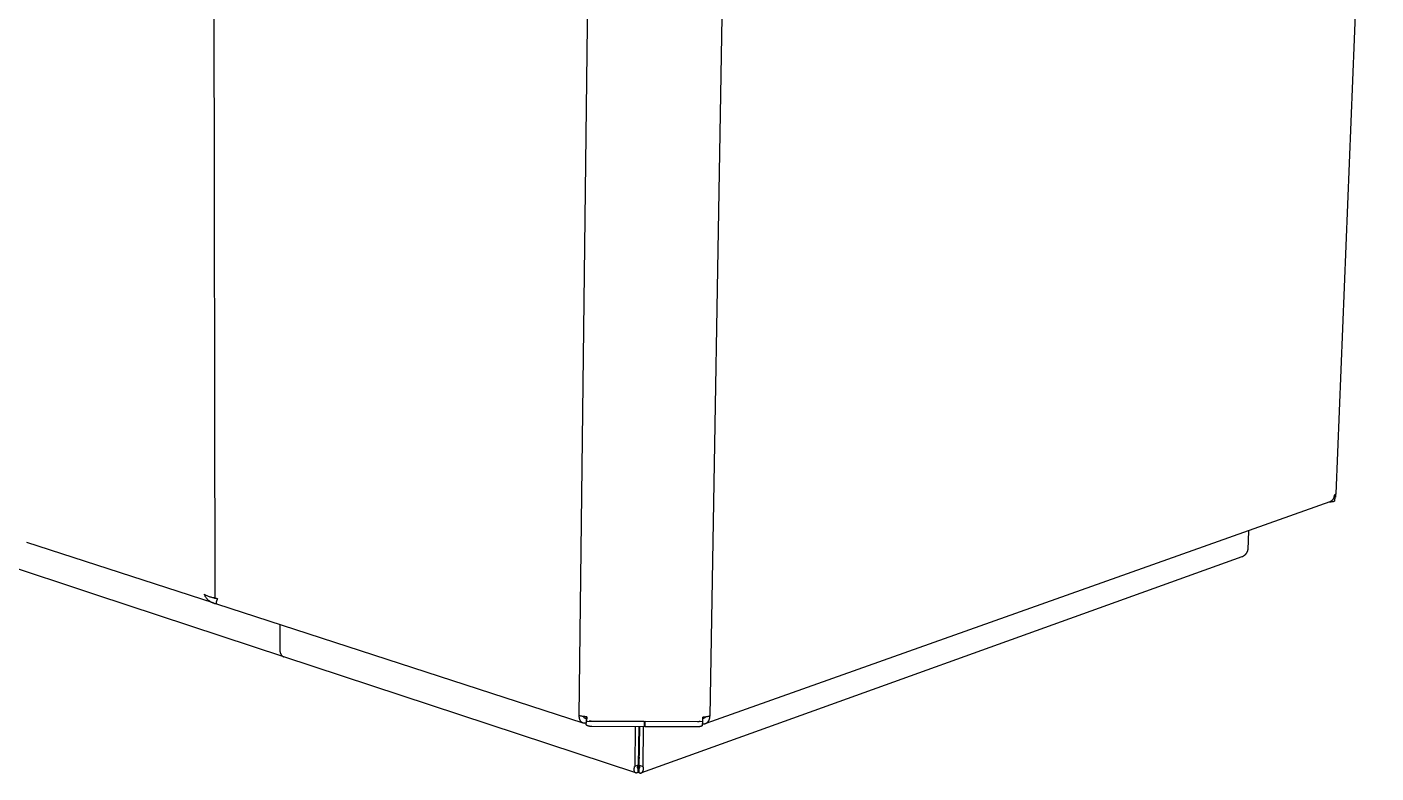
# Model space of a CAD drawing. Header units: millimetres. Extents: x -1893 to 2799, y -925 to 2353.
# Drawn here: x -328 to 395, y -233 to 167 of the extents above; entities that cross this region are included whole.
import ezdxf

# ---------------------------------------------------------------- set-up
doc = ezdxf.new("R2010")
doc.units = ezdxf.units.MM
doc.header["$MEASUREMENT"] = 0
doc.layers.add('Domyślny', color=7, linetype='Continuous', true_color=0x000000)
doc.layers.add('Utwórz2D linie widoczne', color=7, linetype='Continuous', true_color=0x000000)

msp = doc.modelspace()

# ---------------------------------------------------------------- linework, layer by layer
at = {"layer": 'Domyślny'}
for p, q in [((-31.87, -202.56), (-24.59, 400.57)), ((48.37, 400.46), (38.15, -202.81))]:
    msp.add_line(p, q, dxfattribs=at)
at = {"layer": 'Utwórz2D linie widoczne'}
for p, q in [((395.08, 454.5), (373.54, -83.58)), ((-227.01, -139.64), (-227.9, 430.61)), ((-290.84, -137.75), (-615.18, -30.66)), ((371.92, -86.66), (371.84, -86.76)), ((371.99, -86.55), (371.92, -86.66)), ((372.06, -86.45), (371.99, -86.55)), ((372.13, -86.33), (372.06, -86.45)), ((372.19, -86.22), (372.13, -86.33)), ((372.25, -86.1), (372.19, -86.22)), ((372.3, -85.99), (372.25, -86.1)), ((372.35, -85.87), (372.3, -85.99)), ((372.4, -85.75), (372.35, -85.87)), ((372.44, -85.62), (372.4, -85.75)), ((372.48, -85.5), (372.44, -85.62)), ((373.39, -85.42), (372.47, -85.42)), ((372.51, -85.38), (372.48, -85.5)), ((372.54, -85.25), (372.51, -85.38)), ((372.57, -85.12), (372.54, -85.25)), ((372.59, -84.99), (372.57, -85.12)), ((372.6, -84.87), (372.59, -84.99)), ((372.62, -84.74), (372.6, -84.87)), ((372.66, -84.34), (372.62, -84.35)), ((372.62, -84.35), (372.63, -84.48)), ((372.63, -84.48), (372.62, -84.61)), ((372.62, -84.61), (372.62, -84.74)), ((372.7, -84.34), (372.66, -84.34)), ((372.74, -84.33), (372.7, -84.34)), ((372.78, -84.32), (372.74, -84.33)), ((372.82, -84.31), (372.78, -84.32)), ((372.85, -84.29), (372.82, -84.31)), ((372.89, -84.28), (372.85, -84.29)), ((372.96, -85.42), (372.88, -87.39)), ((372.93, -84.26), (372.89, -84.28)), ((372.96, -84.25), (372.93, -84.26)), ((373, -84.23), (372.96, -84.25)), ((373.03, -84.21), (373, -84.23)), ((373.07, -84.19), (373.03, -84.21)), ((373.1, -84.17), (373.07, -84.19)), ((373.13, -84.15), (373.1, -84.17)), ((373.16, -84.12), (373.13, -84.15)), ((373.19, -84.1), (373.16, -84.12)), ((373.22, -84.07), (373.19, -84.1)), ((373.25, -84.04), (373.22, -84.07)), ((373.28, -84.02), (373.25, -84.04)), ((373.31, -83.99), (373.28, -84.02)), ((373.33, -83.96), (373.31, -83.99)), ((373.36, -83.93), (373.33, -83.96)), ((373.38, -83.9), (373.36, -83.93)), ((373.4, -83.86), (373.38, -83.9)), ((373.45, -83.83), (373.39, -85.42)), ((373.43, -83.83), (373.4, -83.86)), ((373.45, -83.8), (373.43, -83.83)), ((373.47, -83.76), (373.45, -83.8)), ((373.48, -83.73), (373.47, -83.76)), ((373.5, -83.69), (373.48, -83.73)), ((373.52, -83.66), (373.5, -83.69)), ((373.53, -83.62), (373.52, -83.66)), ((373.54, -83.58), (373.53, -83.62)), ((370.32, -87.94), (35.92, -206.72)), ((370.7, -88.01), (370.12, -88.01)), ((370.44, -87.89), (370.32, -87.94)), ((370.55, -87.83), (370.44, -87.89)), ((370.67, -87.77), (370.55, -87.83)), ((370.78, -87.71), (370.67, -87.77)), ((370.91, -88.01), (370.7, -88.01)), ((370.89, -87.64), (370.78, -87.71)), ((371, -87.57), (370.89, -87.64)), ((371.11, -88), (370.91, -88.01)), ((371.1, -87.49), (371, -87.57)), ((371.21, -87.41), (371.1, -87.49)), ((371.31, -87.99), (371.11, -88)), ((371.31, -87.33), (371.21, -87.41)), ((371.4, -87.24), (371.31, -87.33)), ((371.51, -87.97), (371.31, -87.99)), ((371.5, -87.15), (371.4, -87.24)), ((371.59, -87.06), (371.5, -87.15)), ((371.71, -87.95), (371.51, -87.97)), ((371.67, -86.96), (371.59, -87.06)), ((371.76, -86.87), (371.67, -86.96)), ((371.8, -87.94), (371.71, -87.95)), ((371.84, -86.76), (371.76, -86.87)), ((371.9, -87.92), (371.8, -87.94)), ((371.99, -87.9), (371.9, -87.92)), ((372.07, -87.88), (371.99, -87.9)), ((372.16, -87.86), (372.07, -87.88)), ((372.24, -87.84), (372.16, -87.86)), ((372.31, -87.82), (372.24, -87.84)), ((372.38, -87.8), (372.31, -87.82)), ((372.42, -87.79), (372.38, -87.8)), ((372.45, -87.77), (372.42, -87.79)), ((372.48, -87.76), (372.45, -87.77)), ((372.52, -87.75), (372.48, -87.76)), ((372.55, -87.73), (372.52, -87.75)), ((372.57, -87.72), (372.55, -87.73)), ((372.6, -87.71), (372.57, -87.72)), ((372.63, -87.69), (372.6, -87.71)), ((372.65, -87.68), (372.63, -87.69)), ((372.68, -87.66), (372.65, -87.68)), ((372.7, -87.65), (372.68, -87.66)), ((372.72, -87.63), (372.7, -87.65)), ((372.73, -87.63), (372.72, -87.63)), ((372.74, -87.62), (372.73, -87.63)), ((372.75, -87.61), (372.74, -87.62)), ((372.76, -87.6), (372.75, -87.61)), ((372.77, -87.6), (372.76, -87.6)), ((372.78, -87.58), (372.77, -87.59)), ((372.77, -87.59), (372.77, -87.6)), ((372.79, -87.57), (372.78, -87.58)), ((372.8, -87.57), (372.79, -87.57)), ((372.81, -87.56), (372.8, -87.57)), ((372.82, -87.54), (372.81, -87.55)), ((372.81, -87.55), (372.81, -87.56)), ((372.83, -87.54), (372.82, -87.54)), ((372.84, -87.52), (372.83, -87.53)), ((372.83, -87.53), (372.83, -87.54)), ((372.85, -87.5), (372.84, -87.51)), ((372.84, -87.51), (372.84, -87.52)), ((372.86, -87.49), (372.85, -87.5)), ((372.85, -87.5), (372.85, -87.5)), ((372.87, -87.47), (372.86, -87.47)), ((372.86, -87.47), (372.86, -87.48)), ((372.86, -87.48), (372.86, -87.49)), ((372.88, -87.44), (372.87, -87.45)), ((372.87, -87.45), (372.87, -87.46)), ((372.87, -87.46), (372.87, -87.47)), ((372.88, -87.39), (372.88, -87.39)), ((372.88, -87.39), (372.88, -87.4)), ((372.88, -87.4), (372.88, -87.4)), ((372.88, -87.4), (372.88, -87.4)), ((372.88, -87.4), (372.88, -87.41)), ((372.88, -87.41), (372.88, -87.41)), ((372.88, -87.41), (372.88, -87.41)), ((372.88, -87.41), (372.88, -87.42)), ((372.88, -87.42), (372.88, -87.42)), ((372.88, -87.42), (372.88, -87.43)), ((372.88, -87.43), (372.88, -87.43)), ((372.88, -87.43), (372.88, -87.43)), ((372.88, -87.43), (372.88, -87.44)), ((372.88, -87.44), (372.88, -87.44)), ((326.74, -103.42), (326.36, -113.58)), ((-228.04, -142.14), (-327.8, -109.72)), ((325.55, -115.52), (325.45, -115.67)), ((325.64, -115.38), (325.55, -115.52)), ((325.73, -115.23), (325.64, -115.38)), ((325.81, -115.08), (325.73, -115.23)), ((325.89, -114.92), (325.81, -115.08)), ((325.96, -114.76), (325.89, -114.92)), ((326.03, -114.6), (325.96, -114.76)), ((326.09, -114.44), (326.03, -114.6)), ((326.14, -114.28), (326.09, -114.44)), ((326.19, -114.11), (326.14, -114.28)), ((326.24, -113.94), (326.19, -114.11)), ((326.28, -113.77), (326.24, -113.94)), ((326.31, -113.6), (326.28, -113.77)), ((326.36, -113.58), (326.31, -113.6)), ((323.16, -117.46), (1.45, -233.22)), ((323.32, -117.39), (323.16, -117.46)), ((323.47, -117.32), (323.32, -117.39)), ((323.63, -117.24), (323.47, -117.32)), ((323.78, -117.16), (323.63, -117.24)), ((323.93, -117.07), (323.78, -117.16)), ((324.08, -116.98), (323.93, -117.07)), ((324.22, -116.88), (324.08, -116.98)), ((324.36, -116.78), (324.22, -116.88)), ((324.5, -116.68), (324.36, -116.78)), ((324.63, -116.56), (324.5, -116.68)), ((324.76, -116.45), (324.63, -116.56)), ((324.89, -116.33), (324.76, -116.45)), ((325.01, -116.2), (324.89, -116.33)), ((325.12, -116.08), (325.01, -116.2)), ((325.24, -115.94), (325.12, -116.08)), ((325.34, -115.81), (325.24, -115.94)), ((325.45, -115.67), (325.34, -115.81)), ((-190.25, -170.97), (-290.84, -137.75)), ((-232.64, -137.77), (-232.75, -137.49)), ((-232.75, -137.49), (-232.34, -137.71)), ((-232.51, -138.04), (-232.64, -137.77)), ((-232.37, -138.31), (-232.51, -138.04)), ((-232.23, -138.58), (-232.37, -138.31)), ((-232.34, -137.71), (-231.93, -137.93)), ((-232.08, -138.84), (-232.23, -138.58)), ((-231.92, -139.09), (-232.08, -138.84)), ((-231.93, -137.93), (-231.51, -138.13)), ((-231.75, -139.34), (-231.92, -139.09)), ((-231.57, -139.58), (-231.75, -139.34)), ((-231.57, -139.58), (-231.47, -139.7)), ((-231.51, -138.13), (-231.08, -138.32)), ((-231.32, -139.9), (-231.47, -139.7)), ((-231.16, -140.08), (-231.32, -139.9)), ((-230.99, -140.27), (-231.16, -140.08)), ((-231.08, -138.32), (-230.64, -138.49)), ((-230.81, -140.44), (-230.99, -140.27)), ((-230.63, -140.61), (-230.81, -140.44)), ((-230.64, -138.49), (-230.2, -138.65)), ((-230.45, -140.78), (-230.63, -140.61)), ((-230.25, -140.94), (-230.45, -140.78)), ((-230.06, -141.09), (-230.25, -140.94)), ((-230.2, -138.65), (-229.76, -138.79)), ((-229.86, -141.23), (-230.06, -141.09)), ((-229.86, -141.23), (-229.66, -141.36)), ((-229.76, -138.79), (-229.31, -138.92)), ((-229.66, -141.36), (-229.46, -141.49)), ((-229.46, -141.49), (-229.26, -141.61)), ((-229.31, -138.92), (-228.85, -139.03)), ((-229.26, -141.61), (-229.05, -141.72)), ((-229.05, -141.72), (-228.84, -141.82)), ((-228.85, -139.03), (-228.4, -139.13)), ((-228.63, -141.92), (-228.84, -141.82)), ((-228.41, -142.01), (-228.63, -141.92)), ((-228.19, -142.09), (-228.41, -142.01)), ((-228.4, -139.13), (-227.94, -139.22)), ((-227.97, -142.16), (-228.19, -142.09)), ((-228.09, -139.17), (-227.88, -139.27)), ((-227.75, -142.23), (-227.97, -142.16)), ((-227.94, -139.22), (-227.47, -139.28)), ((-227.88, -139.27), (-227.66, -139.36)), ((-227.75, -142.23), (-227.52, -142.29)), ((-227.66, -139.36), (-227.45, -139.44)), ((-227.52, -142.29), (-227.29, -142.34)), ((-227.47, -139.28), (-227.01, -139.34)), ((-227.45, -139.44), (-227.23, -139.52)), ((-227.29, -142.34), (-227.06, -142.38)), ((-227.23, -139.52), (-227.01, -139.59)), ((-227.06, -142.38), (-226.83, -142.41)), ((-226.9, -139.68), (-227.01, -139.64)), ((-226.79, -139.71), (-226.9, -139.68)), ((-226.83, -142.41), (-226.6, -142.44)), ((-226.68, -139.74), (-226.79, -139.71)), ((-226.57, -139.76), (-226.68, -139.74)), ((-226.42, -142.45), (-226.6, -142.44)), ((-226.46, -139.78), (-226.57, -139.76)), ((-226.35, -139.8), (-226.46, -139.78)), ((-226.25, -142.47), (-226.42, -142.45)), ((-226.24, -139.82), (-226.35, -139.8)), ((-226.27, -141.94), (-226.26, -141.85)), ((-226.26, -142.4), (-226.27, -141.94)), ((-226.26, -141.85), (-226.25, -141.75)), ((-226.14, -142.7), (-226.26, -142.4)), ((-226.25, -141.75), (-226.24, -141.66)), ((-226.12, -139.83), (-226.24, -139.82)), ((-226.24, -141.66), (-226.22, -141.58)), ((-226.22, -141.58), (-226.2, -141.46)), ((-226.2, -141.46), (-226.17, -141.34)), ((-226.17, -141.34), (-226.11, -141.14)), ((-226.01, -142.8), (-226.14, -142.7)), ((-226.01, -139.83), (-226.12, -139.83)), ((-226.11, -141.14), (-226.05, -140.95)), ((-226.05, -140.95), (-225.99, -140.76)), ((-225.89, -139.83), (-226.01, -139.83)), ((-29.82, -206.55), (-226.01, -142.8)), ((-225.99, -142.81), (-226, -142.8)), ((-226, -142.8), (-226, -142.8)), ((-225.99, -140.76), (-225.92, -140.57)), ((-225.98, -142.81), (-225.99, -142.81)), ((-225.97, -142.81), (-225.98, -142.81)), ((-225.96, -142.81), (-225.97, -142.81)), ((-225.95, -142.81), (-225.96, -142.81)), ((-225.96, -142.81), (-225.96, -142.81)), ((-225.92, -140.57), (-225.84, -140.39)), ((-225.78, -139.83), (-225.89, -139.83)), ((-225.84, -139.82), (-225.71, -139.84)), ((-225.84, -140.39), (-225.75, -140.2)), ((-225.67, -139.83), (-225.78, -139.83)), ((-225.75, -140.2), (-225.66, -140.02)), ((-225.71, -139.84), (-225.57, -139.85)), ((-225.55, -139.82), (-225.67, -139.83)), ((-225.66, -140.02), (-225.55, -139.82)), ((-192.28, -153.76), (-192.29, -167.24)), ((-192.29, -167.24), (-192.29, -167.39)), ((-192.29, -167.39), (-192.29, -167.54)), ((-192.29, -167.54), (-192.28, -167.7)), ((-192.28, -167.7), (-192.26, -167.85)), ((-192.26, -167.85), (-192.25, -168)), ((-192.25, -168), (-192.23, -168.15)), ((-192.23, -168.15), (-192.2, -168.3)), ((-192.2, -168.3), (-192.17, -168.46)), ((-192.17, -168.46), (-192.14, -168.6)), ((-192.14, -168.6), (-192.1, -168.75)), ((-192.1, -168.75), (-192.06, -168.9)), ((-192.06, -168.9), (-192.01, -169.04)), ((-192.01, -169.04), (-191.96, -169.18)), ((-191.96, -169.18), (-191.93, -169.25)), ((-191.93, -169.25), (-191.9, -169.32)), ((-191.9, -169.32), (-191.87, -169.39)), ((-191.87, -169.39), (-191.84, -169.45)), ((-191.84, -169.45), (-191.81, -169.52)), ((-191.81, -169.52), (-191.78, -169.58)), ((-191.78, -169.58), (-191.74, -169.65)), ((-191.74, -169.65), (-191.71, -169.71)), ((-191.71, -169.71), (-191.67, -169.77)), ((-191.67, -169.77), (-191.63, -169.83)), ((-191.63, -169.83), (-191.59, -169.89)), ((-191.59, -169.89), (-191.56, -169.95)), ((-191.56, -169.95), (-191.52, -170.01)), ((-191.52, -170.01), (-191.47, -170.06)), ((-191.47, -170.06), (-191.43, -170.12)), ((-191.43, -170.12), (-191.39, -170.17)), ((-191.39, -170.17), (-191.34, -170.22)), ((-191.34, -170.22), (-191.3, -170.27)), ((-191.3, -170.27), (-191.25, -170.32)), ((-191.25, -170.32), (-191.21, -170.37)), ((-191.21, -170.37), (-191.16, -170.41)), ((-191.16, -170.41), (-191.11, -170.46)), ((-191.11, -170.46), (-191.06, -170.5)), ((-191.06, -170.5), (-191.01, -170.54)), ((-191.01, -170.54), (-190.96, -170.59)), ((-190.96, -170.59), (-190.91, -170.62)), ((-190.91, -170.62), (-190.86, -170.66)), ((-190.86, -170.66), (-190.8, -170.7)), ((-190.8, -170.7), (-190.75, -170.73)), ((-190.75, -170.73), (-190.7, -170.76)), ((-190.7, -170.76), (-190.64, -170.8)), ((-190.64, -170.8), (-190.59, -170.82)), ((-190.59, -170.82), (-190.53, -170.85)), ((-190.53, -170.85), (-190.48, -170.88)), ((-190.48, -170.88), (-190.42, -170.9)), ((-190.42, -170.9), (-190.36, -170.93)), ((-190.36, -170.93), (-190.3, -170.95)), ((-190.3, -170.95), (-190.25, -170.97)), ((-1.61, -233.25), (-190.25, -170.97)), ((-31.44, -202.68), (-31.87, -202.56)), ((-31.87, -202.79), (-31.87, -202.56)), ((-31.86, -203.03), (-31.87, -202.79)), ((-31.84, -203.26), (-31.86, -203.03)), ((-31.83, -203.38), (-31.84, -203.26)), ((-31.82, -203.49), (-31.83, -203.38)), ((-31.8, -203.61), (-31.82, -203.49)), ((-31.78, -203.73), (-31.8, -203.61)), ((-31.76, -203.84), (-31.78, -203.73)), ((-31.74, -203.95), (-31.76, -203.84)), ((-31.72, -204.07), (-31.74, -203.95)), ((-31.69, -204.18), (-31.72, -204.07)), ((-31.66, -204.29), (-31.69, -204.18)), ((-31.63, -204.4), (-31.66, -204.29)), ((-31.59, -204.51), (-31.63, -204.4)), ((-31.56, -204.62), (-31.59, -204.51)), ((-31.52, -204.72), (-31.56, -204.62)), ((-31.48, -204.83), (-31.52, -204.72)), ((-31.44, -204.93), (-31.48, -204.83)), ((-31, -202.79), (-31.44, -202.68)), ((-31.39, -205.03), (-31.44, -204.93)), ((-31.34, -205.12), (-31.39, -205.03)), ((-31.29, -205.22), (-31.34, -205.12)), ((-31.24, -205.31), (-31.29, -205.22)), ((-31.19, -205.4), (-31.24, -205.31)), ((-31.13, -205.49), (-31.19, -205.4)), ((-31.07, -205.58), (-31.13, -205.49)), ((-31.01, -205.66), (-31.07, -205.58)), ((-30.95, -205.74), (-31.01, -205.66)), ((-30.56, -202.88), (-31, -202.79)), ((-30.89, -205.82), (-30.95, -205.74)), ((-30.82, -205.89), (-30.89, -205.82)), ((-30.79, -205.93), (-30.82, -205.89)), ((-30.75, -205.96), (-30.79, -205.93)), ((-30.72, -205.99), (-30.75, -205.96)), ((-30.68, -206.03), (-30.72, -205.99)), ((-30.65, -206.06), (-30.68, -206.03)), ((-30.61, -206.09), (-30.65, -206.06)), ((-30.57, -206.12), (-30.61, -206.09)), ((-30.54, -206.15), (-30.57, -206.12)), ((-30.12, -202.95), (-30.56, -202.88)), ((-30.5, -206.18), (-30.54, -206.15)), ((-30.46, -206.21), (-30.5, -206.18)), ((-30.43, -206.24), (-30.46, -206.21)), ((-30.39, -206.26), (-30.43, -206.24)), ((-30.35, -206.29), (-30.39, -206.26)), ((-30.31, -206.32), (-30.35, -206.29)), ((-30.27, -206.34), (-30.31, -206.32)), ((-30.23, -206.36), (-30.27, -206.34)), ((-30.19, -206.39), (-30.23, -206.36)), ((-30.15, -206.41), (-30.19, -206.39)), ((-30.11, -206.43), (-30.15, -206.41)), ((-29.68, -203.01), (-30.12, -202.95)), ((-30.07, -206.45), (-30.11, -206.43)), ((-30.03, -206.47), (-30.07, -206.45)), ((-29.99, -206.48), (-30.03, -206.47)), ((-29.95, -206.5), (-29.99, -206.48)), ((-29.91, -206.52), (-29.95, -206.5)), ((-29.87, -206.53), (-29.91, -206.52)), ((-29.82, -206.55), (-29.87, -206.53)), ((-29.78, -206.56), (-29.82, -206.55)), ((-29.74, -206.57), (-29.78, -206.56)), ((-29.7, -206.59), (-29.74, -206.57)), ((-29.7, -203.01), (-29.68, -203.05)), ((-29.66, -206.6), (-29.7, -206.59)), ((-29.23, -203.06), (-29.68, -203.01)), ((-29.68, -203.05), (-29.67, -203.09)), ((-29.67, -203.09), (-29.65, -203.12)), ((-29.61, -206.61), (-29.66, -206.6)), ((-29.65, -203.12), (-29.64, -203.16)), ((-29.64, -203.16), (-29.62, -203.2)), ((-29.62, -203.2), (-29.6, -203.23)), ((-29.57, -206.62), (-29.61, -206.61)), ((-29.6, -203.23), (-29.58, -203.27)), ((-29.58, -203.27), (-29.56, -203.3)), ((-29.53, -206.63), (-29.57, -206.62)), ((-29.56, -203.3), (-29.53, -203.33)), ((-29.53, -203.33), (-29.51, -203.37)), ((-29.48, -206.63), (-29.53, -206.63)), ((-29.51, -203.37), (-29.49, -203.4)), ((-29.49, -203.4), (-29.46, -203.43)), ((-29.44, -206.64), (-29.48, -206.63)), ((-29.46, -203.43), (-29.43, -203.46)), ((-29.4, -206.65), (-29.44, -206.64)), ((-29.43, -203.46), (-29.4, -203.49)), ((-29.4, -203.49), (-29.37, -203.51)), ((-29.36, -206.65), (-29.4, -206.65)), ((-29.37, -203.51), (-29.34, -203.54)), ((-29.31, -206.66), (-29.36, -206.65)), ((-29.34, -203.54), (-29.31, -203.57)), ((-29.31, -203.57), (-29.28, -203.59)), ((-29.27, -206.66), (-29.31, -206.66)), ((-29.28, -203.59), (-29.25, -203.61)), ((-29.23, -206.66), (-29.27, -206.66)), ((-29.25, -203.61), (-29.22, -203.64)), ((-28.79, -203.09), (-29.23, -203.06)), ((-29.18, -206.66), (-29.23, -206.66)), ((-29.22, -203.64), (-29.18, -203.66)), ((-29.18, -203.66), (-29.15, -203.68)), ((-29.14, -206.67), (-29.18, -206.66)), ((-29.15, -203.68), (-29.11, -203.7)), ((-29.1, -206.67), (-29.14, -206.67)), ((-29.11, -203.7), (-29.07, -203.72)), ((-29.05, -206.67), (-29.1, -206.67)), ((-29.07, -203.72), (-29.04, -203.73)), ((-29.01, -206.66), (-29.05, -206.67)), ((-29.04, -203.73), (-29, -203.75)), ((-28.97, -206.66), (-29.01, -206.66)), ((-29, -203.75), (-28.96, -203.76)), ((-28.88, -206.66), (-28.97, -206.66)), ((-28.96, -203.76), (-28.92, -203.77)), ((-28.92, -203.77), (-28.88, -203.78)), ((-28.88, -203.78), (-28.85, -203.79)), ((-28.79, -206.65), (-28.88, -206.66)), ((-28.85, -203.79), (-28.81, -203.8)), ((-28.81, -203.8), (-28.77, -203.81)), ((-28.34, -203.11), (-28.79, -203.09)), ((-28.71, -206.64), (-28.79, -206.65)), ((-28.77, -203.81), (-28.73, -203.82)), ((-28.73, -203.82), (-28.69, -203.82)), ((-28.62, -206.62), (-28.71, -206.64)), ((-28.69, -203.82), (-28.65, -203.82)), ((-28.65, -203.82), (-28.61, -203.82)), ((-28.54, -206.6), (-28.62, -206.62)), ((-28.61, -203.82), (-28.57, -203.83)), ((-28.57, -203.83), (-28.53, -203.82)), ((-28.45, -206.58), (-28.54, -206.6)), ((-28.53, -203.82), (-28.49, -203.82)), ((-28.49, -203.82), (-28.44, -203.82)), ((-28.37, -206.56), (-28.45, -206.58)), ((-28.44, -203.82), (-28.4, -203.81)), ((-28.4, -203.81), (-28.37, -203.81)), ((-28.37, -203.81), (-28.33, -203.8)), ((-28.29, -206.54), (-28.37, -206.56)), ((-27.89, -203.12), (-28.34, -203.11)), ((-28.33, -203.8), (-28.29, -203.79)), ((-28.29, -203.79), (-28.25, -203.78)), ((-28.2, -206.51), (-28.29, -206.54)), ((-28.25, -203.78), (-28.21, -203.77)), ((-28.21, -203.77), (-28.17, -203.75)), ((-28.17, -203.75), (-28.2, -206.51)), ((-28.09, -207.38), (-28.2, -206.51)), ((-28.05, -204.63), (-28.17, -203.75)), ((-28.09, -207.4), (-28.09, -207.38)), ((-28.08, -207.41), (-28.09, -207.4)), ((-28.08, -207.42), (-28.08, -207.41)), ((-28.08, -207.43), (-28.08, -207.42)), ((-28.08, -207.44), (-28.08, -207.43)), ((-28.07, -207.45), (-28.08, -207.44)), ((-28.07, -207.46), (-28.07, -207.45)), ((-28.06, -207.47), (-28.07, -207.46)), ((-28.06, -207.48), (-28.06, -207.47)), ((-28.06, -207.49), (-28.06, -207.48)), ((-28.05, -207.51), (-28.06, -207.49)), ((-28.05, -204.49), (-28.04, -203.11)), ((-27.92, -205.46), (-28.05, -204.49)), ((-28.05, -204.64), (-28.05, -204.63)), ((-28.05, -204.65), (-28.05, -204.64)), ((-28.05, -204.66), (-28.05, -204.65)), ((-28.04, -204.67), (-28.05, -204.66)), ((-28.04, -207.52), (-28.05, -207.51)), ((-28.04, -204.69), (-28.04, -204.67)), ((-28.04, -204.7), (-28.04, -204.69)), ((-28.03, -204.71), (-28.04, -204.7)), ((-28.04, -207.53), (-28.04, -207.52)), ((-28.03, -207.54), (-28.04, -207.53)), ((-28.03, -204.72), (-28.03, -204.71)), ((-28.02, -204.73), (-28.03, -204.72)), ((-28.02, -207.55), (-28.03, -207.54)), ((-28.02, -204.74), (-28.02, -204.73)), ((-28.02, -207.56), (-28.02, -207.55)), ((-28.01, -207.57), (-28.02, -207.56)), ((-28, -207.59), (-28.01, -207.57)), ((-27.99, -207.6), (-28, -207.59)), ((-27.98, -207.61), (-27.99, -207.6)), ((-27.97, -207.62), (-27.98, -207.61)), ((-27.96, -207.63), (-27.97, -207.62)), ((-27.95, -207.64), (-27.96, -207.63)), ((-27.94, -207.65), (-27.95, -207.64)), ((-27.93, -207.66), (-27.94, -207.65)), ((-27.92, -207.68), (-27.93, -207.66)), ((-27.89, -203.12), (-27.92, -205.46)), ((-27.92, -205.46), (34.31, -205.68)), ((-27.9, -207.69), (-27.92, -207.68)), ((-27.89, -207.7), (-27.9, -207.69)), ((-27.87, -207.72), (-27.89, -207.7)), ((-27.84, -207.74), (-27.87, -207.72)), ((-27.81, -207.77), (-27.84, -207.74)), ((-27.77, -207.79), (-27.81, -207.77)), ((-27.74, -207.81), (-27.77, -207.79)), ((-27.7, -207.83), (-27.74, -207.81)), ((-27.67, -207.86), (-27.7, -207.83)), ((-27.63, -207.88), (-27.67, -207.86)), ((-27.59, -207.9), (-27.63, -207.88)), ((-27.54, -207.92), (-27.59, -207.9)), ((-27.5, -207.94), (-27.54, -207.92)), ((-27.45, -207.96), (-27.5, -207.94)), ((-27.41, -207.98), (-27.45, -207.96)), ((-27.36, -208), (-27.41, -207.98)), ((-27.25, -208.04), (-27.36, -208)), ((-27.15, -208.08), (-27.25, -208.04)), ((-27.03, -208.11), (-27.15, -208.08)), ((-26.91, -208.15), (-27.03, -208.11)), ((-26.79, -208.18), (-26.91, -208.15)), ((-26.67, -208.21), (-26.79, -208.18)), ((-26.54, -208.23), (-26.67, -208.21)), ((-26.4, -208.26), (-26.54, -208.23)), ((-26.28, -205.51), (-26.53, -205.47)), ((-26.27, -208.28), (-26.4, -208.26)), ((-26.03, -205.55), (-26.28, -205.51)), ((-26.13, -208.3), (-26.27, -208.28)), ((-26, -208.32), (-26.13, -208.3)), ((-25.78, -205.57), (-26.03, -205.55)), ((-25.86, -208.33), (-26, -208.32)), ((-25.59, -208.35), (-25.86, -208.33)), ((-25.53, -205.59), (-25.78, -205.57)), ((-25.32, -208.37), (-25.59, -208.35)), ((-25.27, -205.61), (-25.53, -205.59)), ((-25.06, -208.37), (-25.32, -208.37)), ((-25.02, -205.61), (-25.27, -205.61)), ((2.86, -208.47), (-25.06, -208.37)), ((2.9, -205.71), (-25.02, -205.61)), ((-1.82, -208.45), (-2.13, -229.85)), ((0.08, -208.46), (-0.22, -229.16)), ((0, -224.37), (0.23, -208.46)), ((0.21, -229.16), (0.51, -208.46)), ((2.34, -229.86), (2.65, -208.47)), ((2.9, -205.71), (2.86, -208.47)), ((2.88, -205.57), (2.9, -205.71)), ((3.44, -208.47), (2.97, -205.57)), ((3.44, -208.47), (3.48, -205.71)), ((31.36, -208.57), (3.44, -208.47)), ((3.48, -205.71), (3.46, -205.57)), ((31.41, -205.81), (3.48, -205.71)), ((31.61, -208.57), (31.36, -208.57)), ((31.65, -205.81), (31.41, -205.81)), ((31.86, -208.56), (31.61, -208.57)), ((31.9, -205.8), (31.65, -205.81)), ((32.11, -208.54), (31.86, -208.56)), ((32.14, -205.78), (31.9, -205.8)), ((32.24, -208.53), (32.11, -208.54)), ((32.39, -205.75), (32.14, -205.78)), ((32.37, -208.51), (32.24, -208.53)), ((32.49, -208.49), (32.37, -208.51)), ((32.63, -205.72), (32.39, -205.75)), ((32.61, -208.48), (32.49, -208.49)), ((32.73, -208.45), (32.61, -208.48)), ((32.87, -205.68), (32.63, -205.72)), ((32.85, -208.43), (32.73, -208.45)), ((32.96, -208.41), (32.85, -208.43)), ((33.07, -208.38), (32.96, -208.41)), ((33.18, -208.35), (33.07, -208.38)), ((33.28, -208.32), (33.18, -208.35)), ((33.38, -208.28), (33.28, -208.32)), ((33.42, -208.27), (33.38, -208.28)), ((33.47, -208.25), (33.42, -208.27)), ((33.51, -208.23), (33.47, -208.25)), ((33.55, -208.21), (33.51, -208.23)), ((33.59, -208.19), (33.55, -208.21)), ((33.63, -208.18), (33.59, -208.19)), ((33.67, -208.16), (33.63, -208.18)), ((33.71, -208.14), (33.67, -208.16)), ((33.74, -208.12), (33.71, -208.14)), ((33.77, -208.1), (33.74, -208.12)), ((33.8, -208.08), (33.77, -208.1)), ((33.83, -208.06), (33.8, -208.08)), ((33.86, -208.03), (33.83, -208.06)), ((33.89, -208.01), (33.86, -208.03)), ((33.9, -208), (33.89, -208.01)), ((33.91, -207.99), (33.9, -208)), ((33.92, -207.98), (33.91, -207.99)), ((33.93, -207.97), (33.92, -207.98)), ((33.94, -207.96), (33.93, -207.97)), ((33.95, -207.95), (33.94, -207.96)), ((33.96, -207.94), (33.95, -207.95)), ((33.97, -207.93), (33.96, -207.94)), ((33.98, -207.92), (33.97, -207.93)), ((33.99, -207.91), (33.98, -207.92)), ((34, -207.9), (33.99, -207.91)), ((34.01, -207.89), (34, -207.9)), ((34.02, -207.87), (34.01, -207.89)), ((34.03, -207.85), (34.02, -207.86)), ((34.02, -207.86), (34.02, -207.87)), ((34.04, -207.84), (34.03, -207.85)), ((34.05, -207.82), (34.04, -207.83)), ((34.04, -207.83), (34.04, -207.84)), ((34.06, -207.8), (34.05, -207.81)), ((34.05, -207.81), (34.05, -207.82)), ((34.07, -207.78), (34.06, -207.79)), ((34.06, -207.79), (34.06, -207.8)), ((34.08, -207.73), (34.07, -207.75)), ((34.07, -207.75), (34.07, -207.76)), ((34.07, -207.76), (34.07, -207.77)), ((34.07, -207.77), (34.07, -207.78)), ((34.12, -205.68), (34.08, -207.67)), ((34.08, -207.67), (34.08, -207.68)), ((34.08, -207.68), (34.08, -207.69)), ((34.08, -207.69), (34.08, -207.7)), ((34.08, -207.7), (34.08, -207.71)), ((34.08, -207.71), (34.08, -207.72)), ((34.08, -207.72), (34.08, -207.73)), ((34.1, -206.78), (34.19, -206.8)), ((34.19, -206.8), (34.28, -206.82)), ((34.28, -206.82), (34.37, -206.84)), ((34.31, -205.68), (34.35, -203.33)), ((34.39, -204.05), (34.34, -204.04)), ((34.74, -203.34), (34.35, -203.33)), ((34.37, -206.84), (34.47, -206.86)), ((34.44, -204.05), (34.39, -204.05)), ((34.48, -204.05), (34.44, -204.05)), ((34.47, -206.86), (34.56, -206.87)), ((34.53, -204.04), (34.48, -204.05)), ((34.58, -204.04), (34.53, -204.04)), ((34.56, -206.87), (34.65, -206.88)), ((34.63, -204.03), (34.58, -204.04)), ((34.67, -204.03), (34.63, -204.03)), ((34.65, -206.88), (34.75, -206.89)), ((34.72, -204.02), (34.67, -204.03)), ((34.77, -204.01), (34.72, -204.02)), ((35.12, -203.33), (34.74, -203.34)), ((34.75, -206.89), (34.84, -206.89)), ((34.81, -203.99), (34.77, -204.01)), ((34.86, -203.98), (34.81, -203.99)), ((34.84, -206.89), (34.93, -206.89)), ((34.9, -203.96), (34.86, -203.98)), ((34.95, -203.95), (34.9, -203.96)), ((34.93, -206.89), (35.03, -206.89)), ((34.99, -203.93), (34.95, -203.95)), ((35.04, -203.91), (34.99, -203.93)), ((35.03, -206.89), (35.12, -206.88)), ((35.08, -203.89), (35.04, -203.91)), ((35.12, -203.86), (35.08, -203.89)), ((35.51, -203.31), (35.12, -203.33)), ((35.16, -203.84), (35.12, -203.86)), ((35.12, -206.88), (35.22, -206.88)), ((35.2, -203.81), (35.16, -203.84)), ((35.24, -203.79), (35.2, -203.81)), ((35.22, -206.88), (35.31, -206.87)), ((35.28, -203.76), (35.24, -203.79)), ((35.32, -203.73), (35.28, -203.76)), ((35.31, -206.87), (35.4, -206.85)), ((35.35, -203.7), (35.32, -203.73)), ((35.39, -203.67), (35.35, -203.7)), ((35.42, -203.63), (35.39, -203.67)), ((35.4, -206.85), (35.5, -206.84)), ((35.46, -203.6), (35.42, -203.63)), ((35.49, -203.56), (35.46, -203.6)), ((35.52, -203.52), (35.49, -203.56)), ((35.5, -206.84), (35.59, -206.81)), ((35.89, -203.27), (35.51, -203.31)), ((35.55, -203.49), (35.52, -203.52)), ((35.57, -203.45), (35.55, -203.49)), ((35.6, -203.41), (35.57, -203.45)), ((35.59, -206.81), (35.68, -206.79)), ((35.63, -203.37), (35.6, -203.41)), ((35.65, -203.33), (35.63, -203.37)), ((35.67, -203.28), (35.65, -203.33)), ((35.68, -206.79), (35.78, -206.76)), ((35.78, -206.76), (35.87, -206.73)), ((35.87, -206.73), (35.96, -206.7)), ((36.27, -203.22), (35.89, -203.27)), ((35.96, -206.7), (36, -206.68)), ((36, -206.68), (36.05, -206.67)), ((36.05, -206.67), (36.09, -206.65)), ((36.09, -206.65), (36.14, -206.63)), ((36.14, -206.63), (36.18, -206.6)), ((36.18, -206.6), (36.22, -206.58)), ((36.22, -206.58), (36.27, -206.56)), ((36.65, -203.17), (36.27, -203.22)), ((36.27, -206.56), (36.31, -206.54)), ((36.31, -206.54), (36.39, -206.49)), ((36.39, -206.49), (36.48, -206.43)), ((36.48, -206.43), (36.56, -206.38)), ((36.56, -206.38), (36.64, -206.32)), ((36.64, -206.32), (36.72, -206.26)), ((37.03, -203.09), (36.65, -203.17)), ((36.72, -206.26), (36.8, -206.19)), ((36.8, -206.19), (36.87, -206.12)), ((36.87, -206.12), (36.95, -206.05)), ((36.95, -206.05), (37.02, -205.98)), ((37.02, -205.98), (37.09, -205.9)), ((37.41, -203.01), (37.03, -203.09)), ((37.09, -205.9), (37.16, -205.82)), ((37.16, -205.82), (37.23, -205.74)), ((37.23, -205.74), (37.29, -205.66)), ((37.29, -205.66), (37.35, -205.57)), ((37.35, -205.57), (37.41, -205.48)), ((37.78, -202.91), (37.41, -203.01)), ((37.41, -205.48), (37.47, -205.39)), ((37.47, -205.39), (37.52, -205.29)), ((37.52, -205.29), (37.58, -205.2)), ((37.58, -205.2), (37.63, -205.1)), ((37.63, -205.1), (37.68, -205)), ((37.68, -205), (37.72, -204.9)), ((37.72, -204.9), (37.77, -204.8)), ((37.77, -204.8), (37.81, -204.69)), ((38.15, -202.81), (37.78, -202.91)), ((37.81, -204.69), (37.85, -204.59)), ((37.85, -204.59), (37.88, -204.48)), ((37.88, -204.48), (37.92, -204.37)), ((37.92, -204.37), (37.95, -204.27)), ((37.95, -204.27), (37.98, -204.16)), ((37.98, -204.16), (38, -204.04)), ((38, -204.04), (38.03, -203.93)), ((38.03, -203.93), (38.05, -203.82)), ((38.05, -203.82), (38.07, -203.71)), ((38.07, -203.71), (38.09, -203.6)), ((38.09, -203.6), (38.1, -203.48)), ((38.1, -203.48), (38.12, -203.37)), ((38.12, -203.37), (38.13, -203.26)), ((38.13, -203.26), (38.14, -203.14)), ((38.14, -203.03), (38.15, -202.81)), ((38.14, -203.14), (38.14, -203.03)), ((-2.43, -231.16), (-2.42, -231.07)), ((-2.43, -231.26), (-2.43, -231.16)), ((-2.43, -231.36), (-2.43, -231.26)), ((-2.42, -231.07), (-2.41, -230.97)), ((-2.41, -230.97), (-2.4, -230.87)), ((-2.4, -230.87), (-2.38, -230.68)), ((-2.38, -230.68), (-2.35, -230.46)), ((-2.35, -230.46), (-2.3, -230.25)), ((-2.3, -230.25), (-2.26, -230.03)), ((-2.26, -230.03), (-2.2, -229.82)), ((-2.13, -229.85), (-2.2, -229.82)), ((-0.22, -229.16), (-2.13, -229.85)), ((-0.76, -230.31), (-0.77, -230.33)), ((-0.77, -230.33), (-0.77, -230.34)), ((-0.77, -230.34), (-0.77, -230.36)), ((-0.77, -230.36), (-0.77, -230.37)), ((-0.77, -230.37), (-0.77, -230.39)), ((-0.77, -230.39), (-0.77, -230.4)), ((-0.77, -230.4), (-0.77, -230.42)), ((-0.77, -230.42), (-0.77, -230.42)), ((-0.77, -230.42), (-0.77, -230.43)), ((-0.77, -230.43), (-0.77, -230.44)), ((-0.77, -230.44), (-0.76, -230.45)), ((-0.75, -230.21), (-0.76, -230.25)), ((-0.76, -230.25), (-0.76, -230.29)), ((-0.76, -230.29), (-0.76, -230.31)), ((-0.76, -230.45), (-0.76, -230.46)), ((-0.76, -230.46), (-0.76, -230.46)), ((-0.76, -230.46), (-0.76, -230.47)), ((-0.76, -230.47), (-0.76, -230.47)), ((-0.76, -230.47), (-0.76, -230.48)), ((-0.76, -230.48), (-0.76, -230.48)), ((-0.76, -230.48), (-0.75, -230.49)), ((-0.74, -230.17), (-0.75, -230.21)), ((-0.75, -230.49), (-0.75, -230.49)), ((-0.75, -230.49), (-0.75, -230.49)), ((-0.75, -230.49), (-0.75, -230.5)), ((-0.75, -230.5), (-0.75, -230.5)), ((-0.75, -230.5), (-0.75, -230.5)), ((-0.75, -230.5), (-0.75, -230.5)), ((-0.75, -230.5), (-0.75, -230.5)), ((-0.75, -230.5), (-0.75, -230.5)), ((-0.75, -230.5), (-0.74, -230.51)), ((-0.73, -230.13), (-0.74, -230.17)), ((-0.74, -230.51), (-0.74, -230.51)), ((-0.74, -230.51), (-0.74, -230.51)), ((-0.74, -230.51), (-0.74, -230.51)), ((-0.74, -230.51), (-0.74, -230.51)), ((-0.74, -230.51), (-0.74, -230.52)), ((-0.74, -230.52), (-0.74, -230.52)), ((-0.74, -230.52), (-0.74, -230.52)), ((-0.74, -230.52), (-0.74, -230.52)), ((-0.74, -230.52), (-0.73, -230.52)), ((-0.72, -230.09), (-0.73, -230.13)), ((-0.73, -230.52), (-0.73, -230.52)), ((-0.73, -230.52), (-0.73, -230.52)), ((-0.73, -230.52), (-0.73, -230.52)), ((-0.73, -230.52), (-0.73, -230.52)), ((-0.73, -230.52), (-0.73, -230.53)), ((-0.73, -230.53), (-0.73, -230.53)), ((-0.73, -230.53), (-0.73, -230.53)), ((-0.73, -230.53), (-0.72, -230.53)), ((-0.71, -230.04), (-0.72, -230.09)), ((-0.72, -230.53), (-0.72, -230.53)), ((-0.72, -230.53), (-0.72, -230.53)), ((-0.72, -230.53), (-0.72, -230.53)), ((-0.72, -230.53), (-0.72, -230.53)), ((-0.72, -230.53), (-0.72, -230.53)), ((-0.72, -230.53), (-0.72, -230.53)), ((-0.72, -230.53), (-0.72, -230.53)), ((-0.72, -230.53), (-0.72, -230.53)), ((-0.72, -230.53), (-0.72, -230.53)), ((-0.72, -230.53), (-0.72, -230.53)), ((-0.72, -230.53), (-0.72, -230.53)), ((-0.72, -230.53), (-0.72, -230.53)), ((-0.72, -230.53), (-0.71, -230.53)), ((-0.7, -230), (-0.71, -230.04)), ((-0.71, -230.53), (-0.71, -230.53)), ((-0.71, -230.53), (-0.71, -230.53)), ((-0.71, -230.53), (-0.71, -230.53)), ((-0.71, -230.53), (-0.71, -230.53)), ((-0.71, -230.53), (-0.71, -230.53)), ((-0.71, -230.53), (-0.71, -230.53)), ((-0.71, -230.53), (-0.7, -230.53)), ((-0.68, -229.95), (-0.7, -230)), ((-0.7, -230.53), (-0.7, -230.53)), ((-0.7, -230.53), (-0.7, -230.53)), ((-0.7, -230.53), (-0.7, -230.53)), ((-0.7, -230.53), (-0.7, -230.53)), ((-0.7, -230.53), (-0.7, -230.53)), ((-0.7, -230.53), (-0.7, -230.53)), ((-0.7, -230.53), (-0.69, -230.53)), ((-0.69, -230.53), (-0.69, -230.53)), ((-0.69, -230.53), (-0.69, -230.53)), ((-0.69, -230.53), (-0.69, -230.53)), ((-0.69, -230.53), (-0.69, -230.53)), ((-0.69, -230.53), (-0.69, -230.53)), ((-0.69, -230.53), (-0.68, -230.53)), ((-0.66, -229.9), (-0.68, -229.95)), ((-0.68, -230.53), (-0.68, -230.53)), ((-0.68, -230.53), (-0.68, -230.53)), ((-0.68, -230.53), (-0.68, -230.53)), ((-0.68, -230.53), (-0.68, -230.53)), ((-0.68, -230.53), (-0.68, -230.53)), ((-0.68, -230.53), (-0.67, -230.53)), ((-0.67, -230.53), (-0.67, -230.52)), ((-0.67, -230.52), (-0.67, -230.52)), ((-0.67, -230.52), (-0.66, -230.52)), ((-0.67, -230.53), (-0.67, -230.53)), ((-0.67, -230.53), (-0.67, -230.53)), ((-0.65, -229.85), (-0.66, -229.9)), ((-0.66, -230.52), (-0.65, -230.51)), ((-0.66, -230.52), (-0.66, -230.52)), ((-0.66, -230.52), (-0.66, -230.52)), ((-0.66, -230.52), (-0.66, -230.52)), ((-0.63, -229.8), (-0.65, -229.85)), ((-0.65, -230.51), (-0.65, -230.51)), ((-0.65, -230.51), (-0.64, -230.51)), ((-0.64, -230.51), (-0.64, -230.5)), ((-0.64, -230.5), (-0.64, -230.5)), ((-0.64, -230.5), (-0.63, -230.5)), ((-0.59, -229.71), (-0.63, -229.8)), ((-0.63, -230.5), (-0.63, -230.49)), ((-0.63, -230.49), (-0.62, -230.49)), ((-0.62, -230.48), (-0.61, -230.47)), ((-0.62, -230.49), (-0.62, -230.48)), ((-0.62, -230.49), (-0.62, -230.49)), ((-0.61, -229.75), (-0.52, -230.33)), ((-0.61, -230.47), (-0.6, -230.46)), ((-0.6, -230.46), (-0.6, -230.45)), ((-0.6, -230.45), (-0.59, -230.45)), ((-0.55, -229.61), (-0.59, -229.71)), ((-0.59, -230.45), (-0.58, -230.44)), ((-0.58, -230.44), (-0.57, -230.42)), ((-0.57, -230.41), (-0.56, -230.4)), ((-0.57, -230.42), (-0.57, -230.41)), ((-0.52, -230.33), (-0.56, -233.03)), ((-0.56, -230.4), (-0.55, -230.38)), ((-0.5, -229.51), (-0.55, -229.61)), ((-0.55, -230.38), (-0.53, -230.35)), ((0.01, -233.03), (-0.53, -229.57)), ((-0.53, -230.35), (-0.52, -230.33)), ((-0.44, -229.4), (-0.5, -229.51)), ((-0.39, -229.3), (-0.44, -229.4)), ((-0.33, -229.2), (-0.39, -229.3)), ((-0.15, -228.52), (-0.21, -228.5)), ((0.05, -230.33), (-0.21, -228.66)), ((-0.16, -225.84), (-0.17, -225.84)), ((-0.15, -225.84), (-0.16, -225.84)), ((-0.14, -225.84), (-0.15, -225.84)), ((-0.09, -228.54), (-0.15, -228.52)), ((-0.13, -225.84), (-0.14, -225.84)), ((-0.12, -225.84), (-0.13, -225.84)), ((-0.11, -225.84), (-0.12, -225.84)), ((-0.12, -225.84), (-0.12, -225.84)), ((-0.1, -225.84), (-0.11, -225.84)), ((-0.09, -225.84), (-0.1, -225.84)), ((-0.08, -225.83), (-0.09, -225.84)), ((-0.03, -228.56), (-0.09, -228.54)), ((-0.07, -225.83), (-0.08, -225.83)), ((-0.06, -225.83), (-0.07, -225.83)), ((-0.05, -225.83), (-0.06, -225.83)), ((-0.06, -225.83), (-0.06, -225.83)), ((-0.04, -225.82), (-0.05, -225.83)), ((-0.03, -225.82), (-0.04, -225.82)), ((-0.02, -225.82), (-0.03, -225.82)), ((-0.03, -225.82), (-0.03, -225.82)), ((0.03, -228.57), (-0.03, -228.56)), ((-0.01, -225.81), (-0.02, -225.81)), ((-0.02, -225.81), (-0.02, -225.82)), ((0, -225.8), (-0.01, -225.81)), ((0.28, -224.46), (0, -224.37)), ((0, -224.37), (0.03, -224.43)), ((0.01, -225.8), (0, -225.8)), ((0.02, -225.79), (0.01, -225.8)), ((0.01, -225.8), (0.01, -225.8)), ((0.05, -230.33), (0.01, -233.03)), ((0.03, -225.79), (0.02, -225.79)), ((0.03, -224.43), (0.06, -224.51)), ((0.04, -225.78), (0.03, -225.78)), ((0.03, -225.78), (0.03, -225.79)), ((0.1, -228.58), (0.03, -228.57)), ((0.05, -225.77), (0.04, -225.78)), ((0.06, -225.76), (0.05, -225.76)), ((0.05, -225.76), (0.05, -225.77)), ((0.05, -230.33), (0.07, -230.35)), ((0.06, -224.51), (0.08, -224.58)), ((0.07, -225.75), (0.06, -225.76)), ((0.08, -225.74), (0.07, -225.75)), ((0.07, -225.75), (0.07, -225.75)), ((0.07, -230.35), (0.08, -230.37)), ((0.08, -224.58), (0.1, -224.65)), ((0.09, -225.72), (0.08, -225.73)), ((0.08, -225.73), (0.08, -225.74)), ((0.08, -230.37), (0.1, -230.38)), ((0.1, -225.72), (0.09, -225.72)), ((0.1, -224.65), (0.12, -224.72)), ((0.11, -225.7), (0.1, -225.71)), ((0.1, -225.71), (0.1, -225.72)), ((0.16, -228.59), (0.1, -228.58)), ((0.1, -230.38), (0.11, -230.4)), ((0.12, -225.68), (0.11, -225.69)), ((0.11, -225.69), (0.11, -225.7)), ((0.11, -230.4), (0.13, -230.42)), ((0.12, -224.72), (0.14, -224.79)), ((0.13, -225.66), (0.12, -225.67)), ((0.12, -225.67), (0.12, -225.68)), ((0.14, -225.64), (0.13, -225.65)), ((0.13, -225.65), (0.13, -225.66)), ((0.13, -230.42), (0.15, -230.43)), ((0.14, -224.79), (0.16, -224.86)), ((0.15, -225.62), (0.14, -225.63)), ((0.14, -225.63), (0.14, -225.64)), ((0.16, -225.59), (0.15, -225.61)), ((0.15, -225.61), (0.15, -225.62)), ((0.15, -230.43), (0.16, -230.44)), ((0.16, -224.86), (0.18, -224.93)), ((0.17, -225.57), (0.16, -225.58)), ((0.16, -225.58), (0.16, -225.59)), ((0.22, -228.6), (0.16, -228.59)), ((0.16, -230.44), (0.17, -230.45)), ((0.18, -225.52), (0.17, -225.55)), ((0.17, -225.55), (0.17, -225.57)), ((0.17, -230.45), (0.18, -230.46)), ((0.18, -224.93), (0.19, -224.99)), ((0.19, -225.5), (0.18, -225.52)), ((0.18, -230.46), (0.19, -230.46)), ((0.19, -224.99), (0.2, -225.06)), ((0.2, -225.45), (0.19, -225.48)), ((0.19, -225.48), (0.19, -225.5)), ((0.19, -230.46), (0.2, -230.48)), ((0.2, -225.06), (0.2, -225.12)), ((0.2, -225.12), (0.21, -225.15)), ((0.21, -225.38), (0.2, -225.4)), ((0.2, -225.4), (0.2, -225.43)), ((0.2, -225.43), (0.2, -225.45)), ((0.2, -230.48), (0.21, -230.48)), ((0.21, -225.15), (0.21, -225.18)), ((0.21, -225.18), (0.21, -225.21)), ((0.21, -225.21), (0.21, -225.24)), ((0.21, -225.24), (0.21, -225.27)), ((0.21, -225.27), (0.21, -225.29)), ((0.21, -225.29), (0.21, -225.32)), ((0.21, -225.32), (0.21, -225.35)), ((0.21, -225.35), (0.21, -225.38)), ((0.21, -229.16), (2.34, -229.86)), ((0.21, -230.48), (0.22, -230.49)), ((0.22, -230.49), (0.23, -230.49)), ((0.23, -230.49), (0.23, -230.5)), ((0.23, -230.5), (0.24, -230.5)), ((0.24, -230.5), (0.25, -230.51)), ((0.25, -230.51), (0.26, -230.51)), ((0.26, -230.51), (0.27, -230.51)), ((0.27, -230.51), (0.28, -230.52)), ((0.28, -230.52), (0.28, -230.52)), ((0.28, -230.52), (0.29, -230.52)), ((0.29, -230.52), (0.3, -230.53)), ((0.3, -230.53), (0.31, -230.53)), ((0.35, -229.28), (0.31, -229.19)), ((0.31, -230.53), (0.31, -230.53)), ((0.31, -230.53), (0.32, -230.53)), ((0.32, -230.53), (0.32, -230.53)), ((0.32, -230.53), (0.33, -230.53)), ((0.33, -230.53), (0.34, -230.54)), ((0.34, -230.54), (0.34, -230.54)), ((0.34, -230.54), (0.34, -230.54)), ((0.34, -230.54), (0.35, -230.54)), ((0.39, -229.37), (0.35, -229.28)), ((0.35, -230.54), (0.35, -230.54)), ((0.35, -230.54), (0.35, -230.54)), ((0.35, -230.54), (0.36, -230.54)), ((0.36, -230.54), (0.36, -230.54)), ((0.36, -230.54), (0.37, -230.54)), ((0.37, -230.54), (0.37, -230.54)), ((0.37, -230.54), (0.37, -230.54)), ((0.37, -230.54), (0.38, -230.54)), ((0.38, -230.54), (0.38, -230.54)), ((0.38, -230.54), (0.39, -230.54)), ((0.43, -229.47), (0.39, -229.37)), ((0.39, -230.54), (0.39, -230.54)), ((0.39, -230.54), (0.39, -230.54)), ((0.39, -230.54), (0.4, -230.54)), ((0.4, -230.54), (0.4, -230.53)), ((0.4, -230.53), (0.4, -230.53)), ((0.4, -230.53), (0.41, -230.53)), ((0.41, -230.53), (0.41, -230.53)), ((0.41, -230.53), (0.41, -230.53)), ((0.41, -230.53), (0.42, -230.53)), ((0.42, -230.53), (0.42, -230.53)), ((0.42, -230.53), (0.42, -230.53)), ((0.42, -230.53), (0.43, -230.53)), ((0.46, -229.56), (0.43, -229.47)), ((0.43, -230.53), (0.43, -230.52)), ((0.43, -230.52), (0.44, -230.52)), ((0.43, -230.53), (0.43, -230.53)), ((0.44, -230.52), (0.44, -230.52)), ((0.44, -230.52), (0.44, -230.52)), ((0.44, -230.52), (0.45, -230.52)), ((0.45, -230.52), (0.45, -230.51)), ((0.45, -230.51), (0.46, -230.51)), ((0.45, -230.52), (0.45, -230.52)), ((0.49, -229.65), (0.46, -229.56)), ((0.46, -230.51), (0.47, -230.5)), ((0.46, -230.51), (0.46, -230.51)), ((0.46, -230.51), (0.46, -230.51)), ((0.46, -230.51), (0.46, -230.51)), ((0.47, -230.5), (0.47, -230.5)), ((0.47, -230.5), (0.47, -230.5)), ((0.47, -230.5), (0.48, -230.5)), ((0.48, -230.5), (0.48, -230.49)), ((0.48, -230.49), (0.48, -230.49)), ((0.48, -230.49), (0.48, -230.49)), ((0.48, -230.49), (0.49, -230.49)), ((0.51, -229.69), (0.49, -229.65)), ((0.49, -230.49), (0.49, -230.48)), ((0.49, -230.48), (0.49, -230.48)), ((0.49, -230.48), (0.5, -230.48)), ((0.5, -230.47), (0.51, -230.46)), ((0.5, -230.48), (0.5, -230.47)), ((0.5, -230.47), (0.5, -230.47)), ((0.5, -230.47), (0.5, -230.47)), ((0.52, -229.74), (0.51, -229.69)), ((0.51, -230.46), (0.52, -230.45)), ((0.51, -230.46), (0.51, -230.46)), ((0.53, -229.78), (0.52, -229.74)), ((0.52, -230.44), (0.53, -230.43)), ((0.52, -230.45), (0.52, -230.44)), ((0.52, -230.44), (0.52, -230.44)), ((0.54, -229.83), (0.53, -229.78)), ((0.53, -230.42), (0.54, -230.41)), ((0.53, -230.43), (0.53, -230.42)), ((0.53, -230.43), (0.53, -230.43)), ((0.55, -229.87), (0.54, -229.83)), ((0.54, -230.4), (0.55, -230.39)), ((0.54, -230.41), (0.54, -230.4)), ((0.54, -230.41), (0.54, -230.41)), ((0.56, -229.92), (0.55, -229.87)), ((0.55, -230.37), (0.56, -230.35)), ((0.55, -230.38), (0.55, -230.37)), ((0.55, -230.39), (0.55, -230.38)), ((0.57, -229.95), (0.56, -229.92)), ((0.56, -230.34), (0.57, -230.33)), ((0.56, -230.35), (0.56, -230.34)), ((0.57, -229.99), (0.57, -229.95)), ((0.57, -230.03), (0.57, -229.99)), ((0.58, -230.06), (0.57, -230.03)), ((0.57, -230.28), (0.58, -230.26)), ((0.57, -230.29), (0.57, -230.28)), ((0.57, -230.31), (0.57, -230.29)), ((0.57, -230.33), (0.57, -230.31)), ((0.58, -230.1), (0.58, -230.06)), ((0.58, -230.14), (0.58, -230.1)), ((0.58, -230.16), (0.58, -230.14)), ((0.58, -230.18), (0.58, -230.16)), ((0.58, -230.2), (0.58, -230.18)), ((0.58, -230.21), (0.58, -230.2)), ((0.58, -230.23), (0.58, -230.21)), ((0.58, -230.25), (0.58, -230.23)), ((0.58, -230.26), (0.58, -230.25)), ((2.41, -229.84), (2.34, -229.86)), ((2.45, -230.05), (2.41, -229.84)), ((2.47, -230.16), (2.45, -230.05)), ((2.48, -230.26), (2.47, -230.16)), ((2.5, -230.37), (2.48, -230.26)), ((2.51, -230.48), (2.5, -230.37)), ((2.52, -230.59), (2.51, -230.48)), ((2.53, -230.7), (2.52, -230.59)), ((2.52, -231.31), (2.53, -231.21)), ((2.52, -231.41), (2.52, -231.31)), ((2.53, -230.8), (2.53, -230.7)), ((2.53, -230.9), (2.53, -230.8)), ((2.54, -231), (2.53, -230.9)), ((2.53, -231.1), (2.54, -231)), ((2.53, -231.21), (2.53, -231.1)), ((-2.43, -231.46), (-2.43, -231.36)), ((-2.43, -231.55), (-2.43, -231.46)), ((-2.43, -231.63), (-2.43, -231.55)), ((-2.42, -231.72), (-2.43, -231.63)), ((-2.41, -231.81), (-2.42, -231.72)), ((-2.4, -231.9), (-2.41, -231.81)), ((-2.39, -231.99), (-2.4, -231.9)), ((-2.38, -232.07), (-2.39, -231.99)), ((-2.36, -232.16), (-2.38, -232.07)), ((-2.34, -232.24), (-2.36, -232.16)), ((-2.33, -232.31), (-2.34, -232.24)), ((-2.3, -232.38), (-2.33, -232.31)), ((-2.28, -232.46), (-2.3, -232.38)), ((-2.26, -232.52), (-2.28, -232.46)), ((-2.24, -232.56), (-2.26, -232.52)), ((-2.23, -232.59), (-2.24, -232.56)), ((-2.22, -232.62), (-2.23, -232.59)), ((-2.2, -232.65), (-2.22, -232.62)), ((-2.19, -232.68), (-2.2, -232.65)), ((-2.17, -232.71), (-2.19, -232.68)), ((-2.16, -232.74), (-2.17, -232.71)), ((-2.14, -232.77), (-2.16, -232.74)), ((-2.12, -232.8), (-2.14, -232.77)), ((-2.11, -232.82), (-2.12, -232.8)), ((-2.09, -232.85), (-2.11, -232.82)), ((-2.07, -232.88), (-2.09, -232.85)), ((-2.05, -232.9), (-2.07, -232.88)), ((-2.04, -232.93), (-2.05, -232.9)), ((-2.02, -232.95), (-2.04, -232.93)), ((-2, -232.97), (-2.02, -232.95)), ((-1.98, -232.99), (-2, -232.97)), ((-1.96, -233.02), (-1.98, -232.99)), ((-1.94, -233.04), (-1.96, -233.02)), ((-1.92, -233.06), (-1.94, -233.04)), ((-1.9, -233.08), (-1.92, -233.06)), ((-1.88, -233.1), (-1.9, -233.08)), ((-1.86, -233.11), (-1.88, -233.1)), ((-1.84, -233.13), (-1.86, -233.11)), ((-1.81, -233.15), (-1.84, -233.13)), ((-1.79, -233.16), (-1.81, -233.15)), ((-1.77, -233.18), (-1.79, -233.16)), ((-1.75, -233.19), (-1.77, -233.18)), ((-1.72, -233.2), (-1.75, -233.19)), ((-1.7, -233.22), (-1.72, -233.2)), ((-1.67, -233.23), (-1.7, -233.22)), ((-1.65, -233.24), (-1.67, -233.23)), ((-1.62, -233.25), (-1.65, -233.24)), ((-1.59, -233.26), (-1.62, -233.25)), ((-1.57, -233.27), (-1.59, -233.26)), ((-1.54, -233.28), (-1.57, -233.27)), ((-1.51, -233.28), (-1.54, -233.28)), ((-1.5, -233.29), (-1.51, -233.28)), ((-1.48, -233.29), (-1.5, -233.29)), ((-1.47, -233.29), (-1.48, -233.29)), ((-1.45, -233.3), (-1.47, -233.29)), ((-1.42, -233.3), (-1.45, -233.3)), ((-1.4, -233.3), (-1.42, -233.3)), ((-1.37, -233.31), (-1.4, -233.3)), ((-1.34, -233.31), (-1.37, -233.31)), ((-1.31, -233.31), (-1.34, -233.31)), ((-1.28, -233.31), (-1.31, -233.31)), ((-1.25, -233.3), (-1.28, -233.31)), ((-1.22, -233.3), (-1.25, -233.3)), ((-1.19, -233.3), (-1.22, -233.3)), ((-1.16, -233.29), (-1.19, -233.3)), ((-1.14, -233.29), (-1.16, -233.29)), ((-1.11, -233.28), (-1.14, -233.29)), ((-1.08, -233.28), (-1.11, -233.28)), ((-1.05, -233.27), (-1.08, -233.28)), ((-1.02, -233.26), (-1.05, -233.27)), ((-0.99, -233.25), (-1.02, -233.26)), ((-0.97, -233.24), (-0.99, -233.25)), ((-0.94, -233.23), (-0.97, -233.24)), ((-0.91, -233.22), (-0.94, -233.23)), ((-0.88, -233.21), (-0.91, -233.22)), ((-0.85, -233.2), (-0.88, -233.21)), ((-0.82, -233.18), (-0.85, -233.2)), ((-0.79, -233.17), (-0.82, -233.18)), ((-0.76, -233.16), (-0.79, -233.17)), ((-0.73, -233.14), (-0.76, -233.16)), ((-0.7, -233.12), (-0.73, -233.14)), ((-0.67, -233.1), (-0.7, -233.12)), ((-0.64, -233.09), (-0.67, -233.1)), ((-0.61, -233.07), (-0.64, -233.09)), ((-0.56, -233.03), (-0.61, -233.07)), ((0.01, -233.03), (0.08, -233.07)), ((0.08, -233.07), (0.15, -233.11)), ((0.15, -233.11), (0.22, -233.14)), ((0.22, -233.14), (0.25, -233.16)), ((0.25, -233.16), (0.29, -233.17)), ((0.29, -233.17), (0.33, -233.19)), ((0.33, -233.19), (0.36, -233.2)), ((0.36, -233.2), (0.4, -233.21)), ((0.4, -233.21), (0.44, -233.23)), ((0.44, -233.23), (0.47, -233.24)), ((0.47, -233.24), (0.51, -233.25)), ((0.51, -233.25), (0.55, -233.26)), ((0.55, -233.26), (0.59, -233.27)), ((0.59, -233.27), (0.62, -233.28)), ((0.62, -233.28), (0.65, -233.28)), ((0.65, -233.28), (0.69, -233.29)), ((0.69, -233.29), (0.72, -233.3)), ((0.72, -233.3), (0.75, -233.3)), ((0.75, -233.3), (0.79, -233.31)), ((0.79, -233.31), (0.82, -233.31)), ((0.82, -233.31), (0.86, -233.31)), ((0.86, -233.31), (0.89, -233.31)), ((0.89, -233.31), (0.93, -233.31)), ((0.93, -233.31), (0.96, -233.31)), ((0.96, -233.31), (0.99, -233.31)), ((0.99, -233.31), (1.03, -233.31)), ((1.03, -233.31), (1.06, -233.31)), ((1.06, -233.31), (1.1, -233.31)), ((1.1, -233.31), (1.13, -233.3)), ((1.13, -233.3), (1.17, -233.3)), ((1.17, -233.3), (1.2, -233.29)), ((1.2, -233.29), (1.24, -233.29)), ((1.24, -233.29), (1.27, -233.28)), ((1.27, -233.28), (1.31, -233.27)), ((1.31, -233.27), (1.34, -233.26)), ((1.34, -233.26), (1.38, -233.25)), ((1.38, -233.25), (1.41, -233.24)), ((1.41, -233.24), (1.44, -233.22)), ((1.44, -233.22), (1.47, -233.21)), ((1.47, -233.21), (1.5, -233.2)), ((1.5, -233.2), (1.53, -233.19)), ((1.53, -233.19), (1.56, -233.17)), ((1.56, -233.17), (1.59, -233.16)), ((1.59, -233.16), (1.62, -233.14)), ((1.62, -233.14), (1.64, -233.12)), ((1.64, -233.12), (1.67, -233.1)), ((1.67, -233.1), (1.7, -233.09)), ((1.7, -233.09), (1.73, -233.07)), ((1.73, -233.07), (1.76, -233.05)), ((1.76, -233.05), (1.78, -233.02)), ((1.78, -233.02), (1.81, -233)), ((1.81, -233), (1.84, -232.98)), ((1.84, -232.98), (1.86, -232.96)), ((1.86, -232.96), (1.89, -232.93)), ((1.89, -232.93), (1.91, -232.91)), ((1.91, -232.91), (1.94, -232.88)), ((1.94, -232.88), (1.96, -232.86)), ((1.96, -232.86), (1.98, -232.83)), ((1.98, -232.83), (2, -232.81)), ((2, -232.81), (2.03, -232.78)), ((2.03, -232.78), (2.05, -232.75)), ((2.05, -232.75), (2.07, -232.72)), ((2.07, -232.72), (2.09, -232.69)), ((2.09, -232.69), (2.11, -232.66)), ((2.11, -232.66), (2.14, -232.63)), ((2.14, -232.63), (2.16, -232.59)), ((2.16, -232.59), (2.18, -232.56)), ((2.18, -232.56), (2.19, -232.53)), ((2.19, -232.53), (2.21, -232.49)), ((2.21, -232.49), (2.23, -232.46)), ((2.23, -232.46), (2.25, -232.42)), ((2.25, -232.42), (2.28, -232.35)), ((2.28, -232.35), (2.31, -232.28)), ((2.31, -232.28), (2.34, -232.21)), ((2.34, -232.21), (2.37, -232.12)), ((2.37, -232.12), (2.4, -232.04)), ((2.4, -232.04), (2.42, -231.95)), ((2.42, -231.95), (2.44, -231.87)), ((2.44, -231.87), (2.46, -231.78)), ((2.46, -231.78), (2.48, -231.69)), ((2.48, -231.69), (2.49, -231.6)), ((2.49, -231.6), (2.5, -231.51)), ((2.5, -231.51), (2.52, -231.41))]:
    msp.add_line(p, q, dxfattribs=at)

doc.saveas('drawing.dxf')
